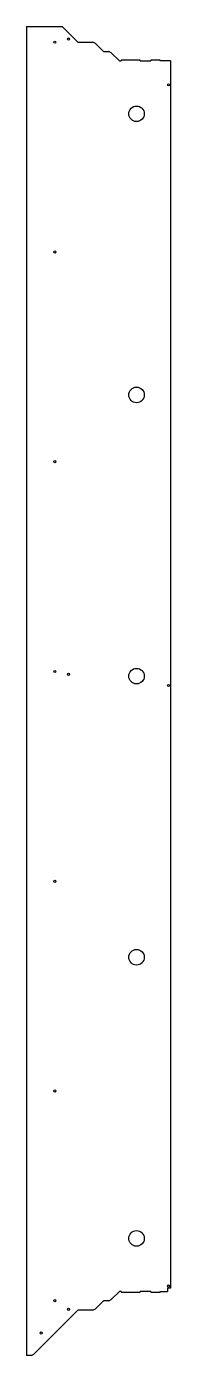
# Model space of a CAD drawing. Header units: millimetres. Extents: x -24 to 208, y -959 to 1175.
import ezdxf

# ---------------------------------------------------------------- set-up
doc = ezdxf.new("R2010")
doc.units = ezdxf.units.MM

msp = doc.modelspace()

# ---------------------------------------------------------------- linework, layer by layer
at = {"color": 7, "linetype": 'Continuous', "lineweight": 25}
for p, q in [((-23.7, 1174.8), (-23.7, -959)), ((-23.7, 1174.8), (33.9, 1174.8)), ((33.9, 1174.8), (58.9, 1149.8)), ((58.9, 1149.8), (83.4, 1149.8)), ((87.4, 1147.8), (83.4, 1149.8)), ((87.4, 1147.8), (100.4, 1134.8)), ((100.4, 1134.8), (109, 1134.8)), ((113, 1132.8), (109, 1134.8)), ((113, 1132.8), (126, 1119.8)), ((126, 1119.8), (128.6, 1119.8)), ((128.6, 1121), (128.6, 1119.8)), ((159.6, 1121), (128.6, 1121)), ((159.6, 1119.8), (159.6, 1121)), ((159.6, 1119.8), (176.6, 1119.8)), ((176.6, 1121), (176.6, 1119.8)), ((191.6, 1121), (176.6, 1121)), ((191.6, 1119.8), (191.6, 1121)), ((208.4, 1119.8), (191.6, 1119.8)), ((208.4, 1119.8), (208.4, -851.1)), ((208.4, -851.1), (203.4, -851.1)), ((203.4, -851.1), (203.4, -856.1)), ((100.4, -871.1), (87.4, -884.1)), ((109, -871.1), (100.4, -871.1)), ((109, -871.1), (113, -869.1)), ((126, -856.1), (113, -869.1)), ((128.6, -856.1), (126, -856.1)), ((128.6, -856.1), (128.6, -857.4)), ((128.6, -857.4), (159.6, -857.4)), ((176.6, -856.1), (159.6, -856.1)), ((159.6, -857.4), (159.6, -856.1)), ((176.6, -856.1), (176.6, -857.4)), ((176.6, -857.4), (191.6, -857.4)), ((191.6, -856.1), (203.4, -856.1)), ((191.6, -857.4), (191.6, -856.1)), ((58.9, -886.1), (-11.9, -957)), ((83.4, -886.1), (58.9, -886.1)), ((83.4, -886.1), (87.4, -884.1)), ((-15.9, -959), (-23.7, -959)), ((-15.9, -959), (-11.9, -957))]:
    msp.add_line(p, q, dxfattribs=at)
for centre, radius in [((44, 1154.8), 1.8), ((21.9, 1149.8), 1.8), ((205.1, 1081.3), 1.8), ((153.6, 1034.8), 12.5), ((21.9, 813), 1.8), ((153.6, 583.4), 12.5), ((21.9, 476.2), 1.8), ((21.9, 139.3), 1.8), ((44, 134.8), 1.8), ((153.6, 131.8), 12.5), ((205.1, 116.8), 1.8), ((21.9, -197.5), 1.8), ((153.6, -319.6), 12.5), ((21.9, -534.3), 1.8), ((153.6, -771.1), 12.5), ((205.1, -847.6), 1.8), ((21.9, -871.1), 1.8), ((44, -885.1), 1.8), ((-0.1, -923.1), 1.8)]:
    msp.add_circle(centre, radius, dxfattribs=at)

doc.saveas('drawing.dxf')
